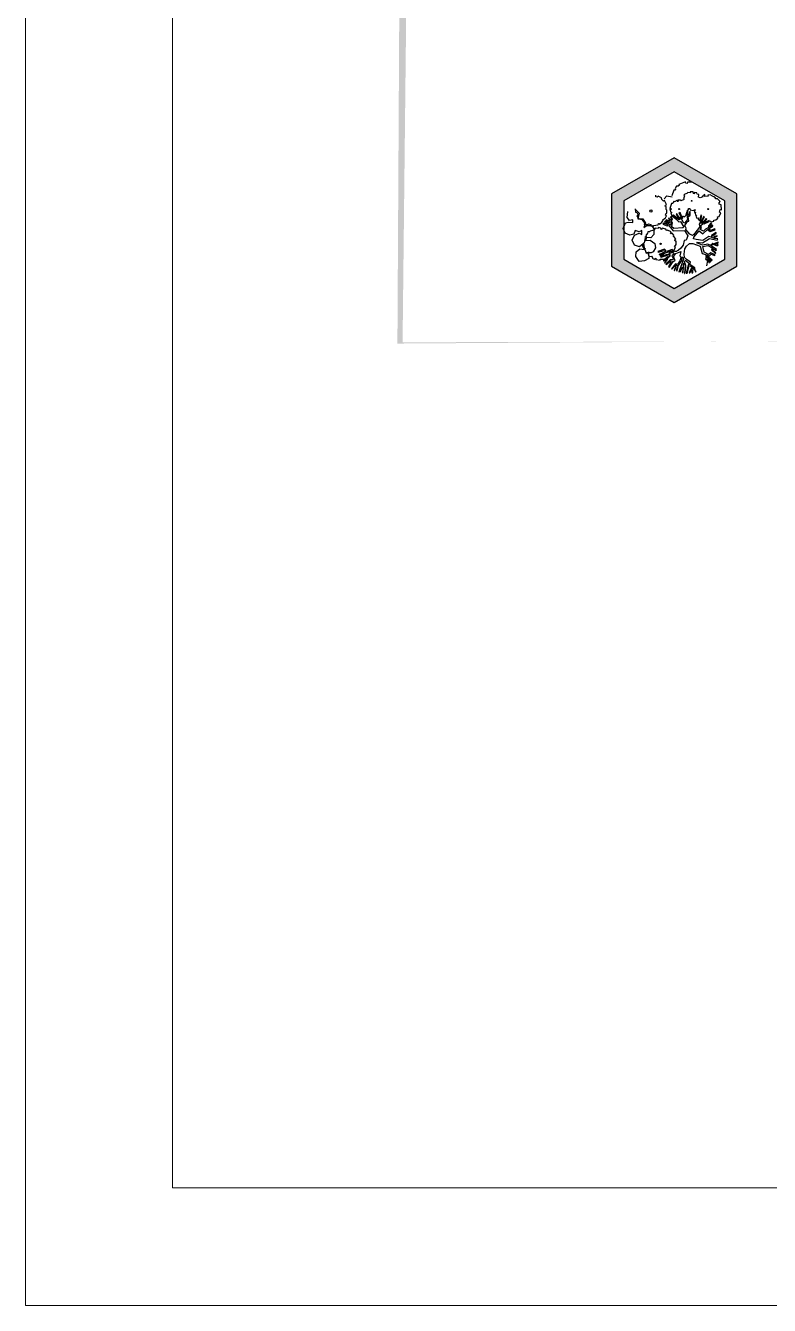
# Model space of a CAD drawing. Header units: millimetres. Extents: x 1351 to 1635, y 1399 to 1500.
# Drawn here: x 1551.17 to 1563.83, y 1440.64 to 1462.41 of the extents above; entities that cross this region are included whole.
import ezdxf

# ---------------------------------------------------------------- set-up
doc = ezdxf.new("R2010")
doc.units = ezdxf.units.MM
doc.layers.get('0').update_dxf_attribs({"color": 181})
doc.layers.add('margen', color=250, linetype='Continuous')

msp = doc.modelspace()

# ---------------------------------------------------------------- hatches: boundary and pattern name
at = {"true_color": 0x2776bb}
h = msp.add_hatch(color=152, dxfattribs=at)
h.dxf.hatch_style = 1
h.paths.add_polyline_path([(1557.684, 1489.955), (1615.659, 1489.745), (1615.88, 1457.376), (1557.499, 1457.002)])
h.paths.add_polyline_path([(1557.949, 1489.945), (1615.857, 1489.945), (1616.082, 1457.176), (1557.587, 1457.023)])
at = {"layer": 'margen'}
h = msp.add_hatch(color=256, dxfattribs=at)
h.dxf.hatch_style = 1
h.set_gradient(color1=(248, 153, 30), color2=(255, 255, 0))
h.paths.add_polyline_path([(1563.067, 1459.427), (1562.207, 1459.924), (1561.348, 1459.427), (1561.348, 1458.435), (1562.207, 1457.938), (1563.067, 1458.435)], flags=16)
h.paths.add_polyline_path([(1563.272, 1459.546), (1562.207, 1460.16), (1561.143, 1459.546), (1561.143, 1458.316), (1562.207, 1457.702), (1563.272, 1458.316)])

# ---------------------------------------------------------------- linework, layer by layer
at = {"color": 116, "linetype": 'ByBlock'}
for p, q in [((1562.397, 1459.753), (1562.289, 1459.709)), ((1562.289, 1459.709), (1562.296, 1459.693)), ((1562.403, 1459.727), (1562.397, 1459.753)), ((1562.426, 1459.726), (1562.403, 1459.727)), ((1562.431, 1459.749), (1562.426, 1459.726)), ((1562.514, 1459.745), (1562.431, 1459.749)), ((1561.893, 1459.499), (1561.893, 1459.528)), ((1561.919, 1459.492), (1561.893, 1459.499)), ((1561.933, 1459.506), (1561.919, 1459.492)), ((1561.99, 1459.479), (1561.933, 1459.506)), ((1562.039, 1459.465), (1562.08, 1459.515)), ((1562.08, 1459.515), (1562.172, 1459.496)), ((1562.202, 1459.611), (1562.165, 1459.513)), ((1562.218, 1459.609), (1562.202, 1459.611)), ((1562.232, 1459.629), (1562.218, 1459.609)), ((1562.246, 1459.677), (1562.225, 1459.638)), ((1562.225, 1459.638), (1562.232, 1459.629)), ((1562.274, 1459.676), (1562.246, 1459.677)), ((1562.296, 1459.693), (1562.274, 1459.676)), ((1562.385, 1459.514), (1562.365, 1459.463)), ((1562.39, 1459.54), (1562.372, 1459.525)), ((1562.372, 1459.525), (1562.385, 1459.514)), ((1562.423, 1459.555), (1562.39, 1459.54)), ((1562.44, 1459.573), (1562.423, 1459.555)), ((1562.478, 1459.567), (1562.44, 1459.573)), ((1562.477, 1459.582), (1562.478, 1459.567)), ((1562.533, 1459.58), (1562.477, 1459.582)), ((1562.537, 1459.552), (1562.533, 1459.58)), ((1562.551, 1459.549), (1562.537, 1459.552)), ((1562.55, 1459.571), (1562.551, 1459.549)), ((1562.592, 1459.568), (1562.55, 1459.571)), ((1562.599, 1459.545), (1562.592, 1459.568)), ((1562.626, 1459.536), (1562.599, 1459.545)), ((1562.623, 1459.492), (1562.626, 1459.536)), ((1562.652, 1459.479), (1562.623, 1459.492)), ((1562.695, 1459.496), (1562.652, 1459.479)), ((1562.73, 1459.536), (1562.689, 1459.517)), ((1562.689, 1459.517), (1562.695, 1459.496)), ((1562.729, 1459.504), (1562.73, 1459.536)), ((1562.783, 1459.507), (1562.729, 1459.504)), ((1562.817, 1459.529), (1562.782, 1459.527)), ((1562.782, 1459.527), (1562.783, 1459.507)), ((1562.858, 1459.508), (1562.817, 1459.529)), ((1562.882, 1459.496), (1562.858, 1459.508)), ((1562.912, 1459.481), (1562.882, 1459.496)), ((1561.544, 1459.295), (1561.549, 1459.238)), ((1561.55, 1459.279), (1561.61, 1459.218)), ((1561.996, 1459.453), (1561.99, 1459.479)), ((1562.027, 1459.426), (1561.996, 1459.453)), ((1562.045, 1459.436), (1562.027, 1459.426)), ((1562.076, 1459.365), (1562.045, 1459.436)), ((1562.055, 1459.338), (1562.057, 1459.355)), ((1562.072, 1459.329), (1562.055, 1459.338)), ((1562.057, 1459.355), (1562.076, 1459.365)), ((1562.07, 1459.279), (1562.072, 1459.329)), ((1562.082, 1459.272), (1562.07, 1459.279)), ((1562.081, 1459.221), (1562.082, 1459.272)), ((1562.16, 1459.382), (1562.136, 1459.301)), ((1562.136, 1459.301), (1562.153, 1459.302)), ((1562.136, 1459.285), (1562.148, 1459.236)), ((1562.157, 1459.284), (1562.136, 1459.285)), ((1562.153, 1459.302), (1562.157, 1459.284)), ((1562.182, 1459.384), (1562.16, 1459.382)), ((1562.202, 1459.421), (1562.182, 1459.384)), ((1562.214, 1459.41), (1562.202, 1459.421)), ((1562.266, 1459.441), (1562.214, 1459.41)), ((1562.271, 1459.413), (1562.266, 1459.441)), ((1562.277, 1459.438), (1562.271, 1459.413)), ((1562.315, 1459.439), (1562.277, 1459.438)), ((1562.324, 1459.428), (1562.315, 1459.439)), ((1562.33, 1459.436), (1562.324, 1459.428)), ((1562.365, 1459.446), (1562.33, 1459.436)), ((1562.365, 1459.463), (1562.378, 1459.456)), ((1562.378, 1459.456), (1562.365, 1459.446)), ((1562.426, 1459.273), (1562.448, 1459.277)), ((1562.447, 1459.243), (1562.426, 1459.273)), ((1562.448, 1459.277), (1562.453, 1459.296)), ((1562.453, 1459.296), (1562.472, 1459.301)), ((1562.472, 1459.301), (1562.48, 1459.275)), ((1562.48, 1459.275), (1562.532, 1459.265)), ((1562.532, 1459.265), (1562.551, 1459.275)), ((1562.551, 1459.275), (1562.57, 1459.274)), ((1562.57, 1459.274), (1562.551, 1459.267)), ((1562.912, 1459.463), (1562.912, 1459.481)), ((1562.942, 1459.465), (1562.912, 1459.463)), ((1562.987, 1459.417), (1562.942, 1459.465)), ((1562.972, 1459.397), (1562.987, 1459.417)), ((1562.975, 1459.374), (1562.972, 1459.397)), ((1563.005, 1459.359), (1562.975, 1459.374)), ((1562.98, 1459.237), (1562.991, 1459.281)), ((1562.991, 1459.281), (1563.01, 1459.278)), ((1563.01, 1459.278), (1563.005, 1459.359)), ((1561.338, 1458.957), (1561.378, 1459.056)), ((1561.378, 1459.056), (1561.422, 1459.068)), ((1561.406, 1459.148), (1561.417, 1459.247)), ((1561.446, 1459.095), (1561.406, 1459.148)), ((1561.422, 1459.068), (1561.502, 1459.059)), ((1561.506, 1459.108), (1561.446, 1459.095)), ((1561.502, 1459.059), (1561.506, 1459.108)), ((1561.549, 1459.238), (1561.574, 1459.232)), ((1561.592, 1459.193), (1561.572, 1459.17)), ((1561.572, 1459.17), (1561.608, 1459.123)), ((1561.574, 1459.232), (1561.592, 1459.193)), ((1561.61, 1459.218), (1561.588, 1459.123)), ((1561.588, 1459.123), (1561.673, 1459.124)), ((1561.608, 1459.123), (1561.657, 1459.111)), ((1561.657, 1459.111), (1561.702, 1459.055)), ((1561.673, 1459.124), (1561.718, 1459.051)), ((1561.718, 1459.051), (1561.693, 1458.975)), ((1561.702, 1459.055), (1561.698, 1459.027)), ((1561.958, 1459.034), (1561.998, 1459.064)), ((1561.998, 1459.064), (1562.02, 1459.097)), ((1562.014, 1459.106), (1562.04, 1459.131)), ((1562.02, 1459.097), (1562.014, 1459.106)), ((1562.04, 1459.131), (1562.056, 1459.126)), ((1562.055, 1459.086), (1562.041, 1459.067)), ((1562.041, 1459.067), (1562.099, 1459.023)), ((1562.145, 1459.009), (1562.055, 1459.086)), ((1562.056, 1459.126), (1562.074, 1459.175)), ((1562.062, 1459.187), (1562.07, 1459.217)), ((1562.074, 1459.175), (1562.062, 1459.187)), ((1562.077, 1459.105), (1562.068, 1459.094)), ((1562.068, 1459.094), (1562.14, 1459.053)), ((1562.07, 1459.217), (1562.081, 1459.221)), ((1562.14, 1459.076), (1562.077, 1459.105)), ((1562.119, 1459.138), (1562.11, 1459.129)), ((1562.11, 1459.129), (1562.14, 1459.076)), ((1562.143, 1459.1), (1562.119, 1459.138)), ((1562.14, 1459.053), (1562.151, 1459.063)), ((1562.159, 1459.114), (1562.143, 1459.1)), ((1562.156, 1459.164), (1562.145, 1459.157)), ((1562.145, 1459.157), (1562.159, 1459.114)), ((1562.161, 1459.05), (1562.145, 1459.009)), ((1562.148, 1459.236), (1562.16, 1459.238)), ((1562.151, 1459.063), (1562.161, 1459.05)), ((1562.162, 1459.225), (1562.153, 1459.215)), ((1562.153, 1459.215), (1562.175, 1459.173)), ((1562.176, 1459.111), (1562.156, 1459.164)), ((1562.156, 1459.09), (1562.176, 1459.111)), ((1562.18, 1459.055), (1562.156, 1459.09)), ((1562.16, 1459.238), (1562.162, 1459.225)), ((1562.167, 1458.988), (1562.18, 1459.055)), ((1562.196, 1459.187), (1562.175, 1459.173)), ((1562.175, 1459.173), (1562.189, 1459.178)), ((1562.175, 1459.173), (1562.236, 1459.125)), ((1562.189, 1459.178), (1562.2, 1459.165)), ((1562.288, 1459.105), (1562.196, 1459.187)), ((1562.2, 1459.165), (1562.263, 1459.124)), ((1562.236, 1459.125), (1562.286, 1459.07)), ((1562.254, 1459.206), (1562.242, 1459.2)), ((1562.242, 1459.2), (1562.276, 1459.14)), ((1562.286, 1459.151), (1562.254, 1459.206)), ((1562.263, 1459.124), (1562.28, 1459.15)), ((1562.276, 1459.14), (1562.311, 1459.127)), ((1562.28, 1459.15), (1562.287, 1459.139)), ((1562.309, 1459.229), (1562.285, 1459.216)), ((1562.285, 1459.216), (1562.312, 1459.177)), ((1562.319, 1459.141), (1562.286, 1459.151)), ((1562.286, 1459.07), (1562.312, 1459.08)), ((1562.287, 1459.139), (1562.356, 1459.136)), ((1562.306, 1459.109), (1562.288, 1459.105)), ((1562.311, 1459.127), (1562.306, 1459.109)), ((1562.345, 1459.142), (1562.309, 1459.229)), ((1562.312, 1459.177), (1562.319, 1459.141)), ((1562.312, 1459.08), (1562.371, 1458.982)), ((1562.336, 1459.11), (1562.345, 1459.142)), ((1562.374, 1459.047), (1562.336, 1459.11)), ((1562.348, 1459.169), (1562.361, 1459.169)), ((1562.356, 1459.136), (1562.348, 1459.169)), ((1562.361, 1459.169), (1562.384, 1459.158)), ((1562.388, 1459.054), (1562.374, 1459.047)), ((1562.384, 1459.158), (1562.413, 1459.183)), ((1562.434, 1459.109), (1562.388, 1459.054)), ((1562.389, 1459.01), (1562.433, 1459.078)), ((1562.413, 1459.183), (1562.416, 1459.222)), ((1562.44, 1459.242), (1562.414, 1459.238)), ((1562.414, 1459.238), (1562.434, 1459.109)), ((1562.416, 1459.222), (1562.447, 1459.243)), ((1562.433, 1459.078), (1562.458, 1459.083)), ((1562.447, 1459.182), (1562.44, 1459.242)), ((1562.445, 1459.156), (1562.481, 1459.185)), ((1562.458, 1459.083), (1562.445, 1459.156)), ((1562.463, 1459.198), (1562.447, 1459.182)), ((1562.469, 1459.244), (1562.463, 1459.198)), ((1562.481, 1459.245), (1562.469, 1459.244)), ((1562.481, 1459.185), (1562.481, 1459.245)), ((1562.551, 1459.267), (1562.553, 1459.232)), ((1562.553, 1459.232), (1562.572, 1459.235)), ((1562.572, 1459.235), (1562.563, 1459.222)), ((1562.563, 1459.222), (1562.569, 1459.187)), ((1562.569, 1459.187), (1562.587, 1459.186)), ((1562.587, 1459.186), (1562.577, 1459.166)), ((1562.577, 1459.166), (1562.592, 1459.135)), ((1562.592, 1459.135), (1562.62, 1459.142)), ((1562.62, 1459.142), (1562.618, 1459.117)), ((1562.618, 1459.117), (1562.654, 1459.087)), ((1562.652, 1459.062), (1562.635, 1459.034)), ((1562.66, 1459.184), (1562.641, 1459.109)), ((1562.641, 1459.109), (1562.652, 1459.062)), ((1562.654, 1459.087), (1562.671, 1459.102)), ((1562.675, 1459.178), (1562.66, 1459.184)), ((1562.66, 1459.116), (1562.675, 1459.178)), ((1562.666, 1459.082), (1562.66, 1459.116)), ((1562.709, 1459.161), (1562.666, 1459.082)), ((1562.666, 1459.043), (1562.679, 1459.077)), ((1562.695, 1459.062), (1562.666, 1459.043)), ((1562.671, 1459.102), (1562.689, 1459.076)), ((1562.679, 1459.077), (1562.722, 1459.159)), ((1562.689, 1459.076), (1562.721, 1459.07)), ((1562.752, 1459.13), (1562.695, 1459.062)), ((1562.706, 1459.057), (1562.763, 1459.119)), ((1562.726, 1459.053), (1562.706, 1459.057)), ((1562.722, 1459.159), (1562.709, 1459.161)), ((1562.718, 1459.037), (1562.805, 1459.08)), ((1562.721, 1459.07), (1562.742, 1459.1)), ((1562.802, 1459.094), (1562.726, 1459.053)), ((1562.742, 1459.1), (1562.747, 1459.074)), ((1562.747, 1459.074), (1562.789, 1459.07)), ((1562.763, 1459.119), (1562.752, 1459.13)), ((1562.789, 1459.091), (1562.824, 1459.086)), ((1562.789, 1459.07), (1562.789, 1459.091)), ((1562.832, 1459.052), (1562.791, 1459.002)), ((1562.805, 1459.08), (1562.802, 1459.094)), ((1562.824, 1459.086), (1562.834, 1459.071)), ((1562.846, 1459.043), (1562.832, 1459.052)), ((1562.834, 1459.071), (1562.884, 1459.081)), ((1562.884, 1459.098), (1562.917, 1459.108)), ((1562.884, 1459.081), (1562.884, 1459.098)), ((1562.917, 1459.108), (1562.947, 1459.134)), ((1562.943, 1459.156), (1562.974, 1459.162)), ((1562.947, 1459.134), (1562.943, 1459.156)), ((1562.974, 1459.162), (1563.002, 1459.224)), ((1563.002, 1459.224), (1562.98, 1459.237)), ((1561.371, 1458.879), (1561.338, 1458.957)), ((1561.451, 1458.847), (1561.371, 1458.879)), ((1561.52, 1458.865), (1561.451, 1458.847)), ((1561.495, 1458.761), (1561.534, 1458.844)), ((1561.545, 1458.927), (1561.52, 1458.865)), ((1561.534, 1458.844), (1561.612, 1458.877)), ((1561.613, 1458.901), (1561.545, 1458.927)), ((1561.612, 1458.877), (1561.659, 1458.857)), ((1561.656, 1458.922), (1561.613, 1458.901)), ((1561.659, 1458.857), (1561.656, 1458.922)), ((1561.693, 1458.975), (1561.743, 1459.007)), ((1561.698, 1459.027), (1561.759, 1459.024)), ((1561.754, 1458.88), (1561.727, 1458.837)), ((1561.727, 1458.837), (1561.733, 1458.825)), ((1561.743, 1459.007), (1561.819, 1459.009)), ((1561.761, 1458.903), (1561.754, 1458.88)), ((1561.759, 1459.024), (1561.77, 1459.039)), ((1561.795, 1458.902), (1561.761, 1458.903)), ((1561.77, 1459.039), (1561.81, 1459.028)), ((1561.799, 1458.915), (1561.795, 1458.902)), ((1561.84, 1458.925), (1561.799, 1458.915)), ((1561.862, 1458.856), (1561.809, 1458.802)), ((1561.81, 1459.028), (1561.811, 1459.004)), ((1561.811, 1459.004), (1561.86, 1459.001)), ((1561.819, 1459.009), (1561.86, 1458.953)), ((1561.861, 1458.931), (1561.84, 1458.925)), ((1561.855, 1459.012), (1561.936, 1459.023)), ((1561.86, 1459.001), (1561.855, 1459.012)), ((1561.86, 1458.953), (1561.862, 1458.856)), ((1561.885, 1458.964), (1561.861, 1458.931)), ((1561.936, 1458.961), (1561.885, 1458.964)), ((1561.936, 1459.023), (1561.94, 1459.046)), ((1561.939, 1458.977), (1561.936, 1458.961)), ((1561.98, 1458.967), (1561.939, 1458.977)), ((1561.94, 1459.046), (1561.949, 1459.045)), ((1561.949, 1459.045), (1561.958, 1459.034)), ((1561.983, 1458.942), (1561.98, 1458.967)), ((1561.997, 1458.946), (1561.983, 1458.942)), ((1562.004, 1458.965), (1561.997, 1458.946)), ((1562.066, 1458.947), (1562.004, 1458.965)), ((1562.023, 1459.049), (1562.014, 1459.03)), ((1562.014, 1459.03), (1562.087, 1459.003)), ((1562.099, 1459.023), (1562.023, 1459.049)), ((1562.07, 1458.928), (1562.066, 1458.947)), ((1562.086, 1458.925), (1562.07, 1458.928)), ((1562.093, 1458.933), (1562.086, 1458.925)), ((1562.087, 1459.003), (1562.116, 1459.009)), ((1562.154, 1458.903), (1562.093, 1458.933)), ((1562.116, 1459.009), (1562.191, 1458.917)), ((1562.146, 1458.877), (1562.154, 1458.903)), ((1562.155, 1458.866), (1562.146, 1458.877)), ((1562.171, 1458.88), (1562.155, 1458.866)), ((1562.203, 1458.959), (1562.167, 1458.988)), ((1562.199, 1458.847), (1562.171, 1458.88)), ((1562.191, 1458.917), (1562.384, 1458.926)), ((1562.196, 1458.827), (1562.199, 1458.847)), ((1562.353, 1458.971), (1562.203, 1458.959)), ((1562.371, 1458.982), (1562.353, 1458.971)), ((1562.384, 1458.926), (1562.441, 1458.832)), ((1562.413, 1458.967), (1562.389, 1459.01)), ((1562.405, 1458.941), (1562.413, 1458.967)), ((1562.474, 1458.864), (1562.405, 1458.941)), ((1562.519, 1458.842), (1562.474, 1458.864)), ((1562.538, 1458.852), (1562.519, 1458.842)), ((1562.622, 1458.96), (1562.538, 1458.852)), ((1562.541, 1458.81), (1562.632, 1458.919)), ((1562.643, 1458.974), (1562.622, 1458.96)), ((1562.632, 1458.919), (1562.696, 1458.868)), ((1562.635, 1459.034), (1562.643, 1458.974)), ((1562.651, 1458.941), (1562.672, 1458.969)), ((1562.705, 1458.913), (1562.651, 1458.941)), ((1562.661, 1459.011), (1562.7, 1459.046)), ((1562.672, 1458.969), (1562.661, 1459.011)), ((1562.696, 1458.868), (1562.773, 1458.939)), ((1562.7, 1459.046), (1562.718, 1459.037)), ((1562.742, 1458.948), (1562.705, 1458.913)), ((1562.783, 1458.969), (1562.742, 1458.948)), ((1562.773, 1458.939), (1562.82, 1458.908)), ((1562.791, 1459.002), (1562.783, 1458.969)), ((1562.789, 1458.954), (1562.867, 1458.997)), ((1562.823, 1458.924), (1562.789, 1458.954)), ((1562.86, 1459.014), (1562.803, 1458.983)), ((1562.803, 1458.983), (1562.812, 1459.002)), ((1562.812, 1459.002), (1562.846, 1459.043)), ((1562.82, 1458.908), (1562.906, 1458.936)), ((1562.9, 1458.954), (1562.823, 1458.924)), ((1562.841, 1458.837), (1562.834, 1458.809)), ((1562.921, 1458.889), (1562.841, 1458.837)), ((1562.848, 1458.826), (1562.921, 1458.877)), ((1562.867, 1458.997), (1562.86, 1459.014)), ((1562.938, 1458.834), (1562.885, 1458.82)), ((1562.906, 1458.936), (1562.9, 1458.954)), ((1562.921, 1458.877), (1562.921, 1458.889)), ((1562.939, 1458.827), (1562.938, 1458.834)), ((1561.532, 1458.678), (1561.495, 1458.761)), ((1561.616, 1458.649), (1561.532, 1458.678)), ((1561.679, 1458.7), (1561.616, 1458.649)), ((1561.674, 1458.655), (1561.679, 1458.7)), ((1561.7, 1458.603), (1561.674, 1458.655)), ((1561.696, 1458.716), (1561.685, 1458.711)), ((1561.685, 1458.711), (1561.697, 1458.628)), ((1561.716, 1458.798), (1561.696, 1458.716)), ((1561.697, 1458.628), (1561.714, 1458.621)), ((1561.733, 1458.825), (1561.71, 1458.814)), ((1561.71, 1458.814), (1561.716, 1458.798)), ((1561.714, 1458.621), (1561.71, 1458.605)), ((1561.739, 1458.808), (1561.721, 1458.753)), ((1561.721, 1458.753), (1561.799, 1458.762)), ((1561.809, 1458.802), (1561.739, 1458.808)), ((1561.799, 1458.762), (1561.88, 1458.701)), ((1561.887, 1458.628), (1561.847, 1458.561)), ((1561.88, 1458.701), (1561.887, 1458.628)), ((1562.189, 1458.561), (1562.229, 1458.637)), ((1562.235, 1458.781), (1562.196, 1458.827)), ((1562.214, 1458.644), (1562.243, 1458.686)), ((1562.229, 1458.637), (1562.214, 1458.644)), ((1562.219, 1458.762), (1562.235, 1458.781)), ((1562.222, 1458.745), (1562.219, 1458.762)), ((1562.24, 1458.745), (1562.222, 1458.745)), ((1562.243, 1458.686), (1562.24, 1458.745)), ((1562.323, 1458.624), (1562.277, 1458.582)), ((1562.361, 1458.673), (1562.323, 1458.624)), ((1562.378, 1458.756), (1562.361, 1458.673)), ((1562.386, 1458.754), (1562.378, 1458.756)), ((1562.413, 1458.759), (1562.386, 1458.754)), ((1562.388, 1458.612), (1562.414, 1458.658)), ((1562.441, 1458.832), (1562.413, 1458.759)), ((1562.414, 1458.658), (1562.468, 1458.703)), ((1562.468, 1458.703), (1562.526, 1458.702)), ((1562.526, 1458.702), (1562.588, 1458.682)), ((1562.536, 1458.784), (1562.541, 1458.81)), ((1562.582, 1458.77), (1562.536, 1458.784)), ((1562.697, 1458.753), (1562.582, 1458.77)), ((1562.588, 1458.682), (1562.65, 1458.66)), ((1562.59, 1458.726), (1562.687, 1458.714)), ((1562.605, 1458.711), (1562.59, 1458.726)), ((1562.69, 1458.675), (1562.605, 1458.711)), ((1562.65, 1458.66), (1562.683, 1458.536)), ((1562.687, 1458.714), (1562.806, 1458.791)), ((1562.778, 1458.693), (1562.69, 1458.675)), ((1562.794, 1458.82), (1562.697, 1458.753)), ((1562.697, 1458.65), (1562.782, 1458.667)), ((1562.716, 1458.554), (1562.697, 1458.65)), ((1562.825, 1458.67), (1562.778, 1458.693)), ((1562.782, 1458.667), (1562.853, 1458.628)), ((1562.834, 1458.809), (1562.794, 1458.82)), ((1562.806, 1458.791), (1562.941, 1458.762)), ((1562.866, 1458.704), (1562.825, 1458.67)), ((1562.836, 1458.663), (1562.865, 1458.69)), ((1562.929, 1458.601), (1562.836, 1458.663)), ((1562.853, 1458.628), (1562.84, 1458.596)), ((1562.85, 1458.804), (1562.848, 1458.826)), ((1562.877, 1458.794), (1562.85, 1458.804)), ((1562.859, 1458.597), (1562.863, 1458.617)), ((1562.863, 1458.617), (1562.921, 1458.582)), ((1562.865, 1458.69), (1562.927, 1458.67)), ((1562.88, 1458.698), (1562.866, 1458.704)), ((1562.885, 1458.82), (1562.877, 1458.794)), ((1562.954, 1458.727), (1562.88, 1458.698)), ((1562.887, 1458.791), (1562.891, 1458.808)), ((1562.948, 1458.781), (1562.887, 1458.791)), ((1562.891, 1458.808), (1562.939, 1458.827)), ((1562.897, 1458.693), (1562.951, 1458.71)), ((1562.93, 1458.688), (1562.897, 1458.693)), ((1562.927, 1458.67), (1562.951, 1458.672)), ((1562.955, 1458.684), (1562.93, 1458.688)), ((1562.941, 1458.762), (1562.948, 1458.781)), ((1562.951, 1458.71), (1562.954, 1458.727)), ((1562.951, 1458.672), (1562.955, 1458.684)), ((1561.553, 1458.48), (1561.559, 1458.56)), ((1561.613, 1458.398), (1561.553, 1458.48)), ((1561.559, 1458.56), (1561.625, 1458.611)), ((1561.703, 1458.409), (1561.613, 1458.398)), ((1561.625, 1458.611), (1561.7, 1458.603)), ((1561.774, 1458.449), (1561.703, 1458.409)), ((1561.71, 1458.605), (1561.732, 1458.538)), ((1561.732, 1458.538), (1561.758, 1458.543)), ((1561.814, 1458.543), (1561.742, 1458.547)), ((1561.758, 1458.543), (1561.769, 1458.499)), ((1561.769, 1458.56), (1561.774, 1458.449)), ((1561.769, 1458.499), (1561.783, 1458.482)), ((1561.783, 1458.482), (1561.82, 1458.489)), ((1561.847, 1458.561), (1561.814, 1458.543)), ((1561.82, 1458.489), (1561.837, 1458.467)), ((1561.837, 1458.467), (1561.832, 1458.454)), ((1561.832, 1458.454), (1561.866, 1458.435)), ((1561.866, 1458.435), (1561.895, 1458.456)), ((1561.895, 1458.456), (1561.895, 1458.429)), ((1561.895, 1458.429), (1561.968, 1458.419)), ((1562.043, 1458.606), (1561.93, 1458.567)), ((1561.93, 1458.567), (1561.934, 1458.558)), ((1561.934, 1458.558), (1562.038, 1458.584)), ((1562.052, 1458.56), (1561.95, 1458.515)), ((1561.95, 1458.515), (1561.954, 1458.509)), ((1561.954, 1458.509), (1562.014, 1458.532)), ((1561.968, 1458.419), (1561.97, 1458.435)), ((1562.018, 1458.529), (1561.969, 1458.491)), ((1561.969, 1458.491), (1561.976, 1458.487)), ((1561.97, 1458.435), (1562.024, 1458.439)), ((1561.976, 1458.487), (1562.024, 1458.519)), ((1562.088, 1458.518), (1561.977, 1458.478)), ((1561.977, 1458.478), (1561.987, 1458.469)), ((1561.987, 1458.469), (1562.094, 1458.506)), ((1562.014, 1458.532), (1562.018, 1458.529)), ((1562.105, 1458.484), (1562.019, 1458.414)), ((1562.019, 1458.414), (1562.03, 1458.41)), ((1562.024, 1458.519), (1562.03, 1458.534)), ((1562.024, 1458.439), (1562.049, 1458.44)), ((1562.03, 1458.534), (1562.17, 1458.582)), ((1562.03, 1458.41), (1562.078, 1458.444)), ((1562.038, 1458.584), (1562.052, 1458.56)), ((1562.079, 1458.569), (1562.043, 1458.606)), ((1562.08, 1458.433), (1562.044, 1458.377)), ((1562.049, 1458.44), (1562.137, 1458.489)), ((1562.05, 1458.374), (1562.094, 1458.429)), ((1562.138, 1458.427), (1562.063, 1458.355)), ((1562.073, 1458.347), (1562.152, 1458.411)), ((1562.078, 1458.444), (1562.08, 1458.433)), ((1562.174, 1458.6), (1562.079, 1458.569)), ((1562.119, 1458.511), (1562.088, 1458.518)), ((1562.092, 1458.451), (1562.135, 1458.488)), ((1562.094, 1458.429), (1562.092, 1458.451)), ((1562.094, 1458.506), (1562.105, 1458.484)), ((1562.121, 1458.561), (1562.119, 1458.511)), ((1562.177, 1458.565), (1562.121, 1458.561)), ((1562.133, 1458.544), (1562.189, 1458.561)), ((1562.137, 1458.489), (1562.133, 1458.544)), ((1562.135, 1458.488), (1562.14, 1458.543)), ((1562.16, 1458.424), (1562.138, 1458.427)), ((1562.14, 1458.543), (1562.188, 1458.55)), ((1562.145, 1458.332), (1562.188, 1458.399)), ((1562.152, 1458.411), (1562.147, 1458.371)), ((1562.182, 1458.427), (1562.16, 1458.424)), ((1562.17, 1458.582), (1562.177, 1458.565)), ((1562.208, 1458.528), (1562.17, 1458.491)), ((1562.17, 1458.491), (1562.188, 1458.446)), ((1562.193, 1458.579), (1562.174, 1458.6)), ((1562.188, 1458.446), (1562.182, 1458.427)), ((1562.188, 1458.55), (1562.203, 1458.54)), ((1562.188, 1458.399), (1562.217, 1458.415)), ((1562.219, 1458.57), (1562.193, 1458.579)), ((1562.202, 1458.487), (1562.237, 1458.531)), ((1562.205, 1458.45), (1562.202, 1458.487)), ((1562.203, 1458.54), (1562.208, 1458.528)), ((1562.222, 1458.427), (1562.205, 1458.45)), ((1562.217, 1458.415), (1562.222, 1458.427)), ((1562.246, 1458.57), (1562.219, 1458.57)), ((1562.237, 1458.531), (1562.32, 1458.565)), ((1562.258, 1458.58), (1562.246, 1458.57)), ((1562.277, 1458.582), (1562.258, 1458.58)), ((1562.303, 1458.407), (1562.262, 1458.345)), ((1562.366, 1458.431), (1562.287, 1458.224)), ((1562.318, 1458.479), (1562.303, 1458.407)), ((1562.32, 1458.565), (1562.306, 1458.491)), ((1562.306, 1458.491), (1562.318, 1458.479)), ((1562.312, 1458.38), (1562.345, 1458.419)), ((1562.337, 1458.427), (1562.343, 1458.471)), ((1562.345, 1458.419), (1562.337, 1458.427)), ((1562.343, 1458.471), (1562.354, 1458.473)), ((1562.354, 1458.473), (1562.366, 1458.431)), ((1562.377, 1458.524), (1562.388, 1458.612)), ((1562.383, 1458.465), (1562.377, 1458.524)), ((1562.381, 1458.389), (1562.395, 1458.415)), ((1562.413, 1458.439), (1562.383, 1458.465)), ((1562.395, 1458.415), (1562.407, 1458.413)), ((1562.407, 1458.413), (1562.448, 1458.372)), ((1562.486, 1458.385), (1562.413, 1458.439)), ((1562.683, 1458.536), (1562.746, 1458.517)), ((1562.792, 1458.516), (1562.716, 1458.554)), ((1562.758, 1458.471), (1562.741, 1458.441)), ((1562.741, 1458.441), (1562.772, 1458.417)), ((1562.746, 1458.517), (1562.746, 1458.48)), ((1562.746, 1458.48), (1562.843, 1458.408)), ((1562.772, 1458.417), (1562.757, 1458.326)), ((1562.762, 1458.496), (1562.766, 1458.508)), ((1562.854, 1458.422), (1562.762, 1458.496)), ((1562.762, 1458.425), (1562.772, 1458.438)), ((1562.766, 1458.508), (1562.804, 1458.49)), ((1562.772, 1458.438), (1562.828, 1458.391)), ((1562.772, 1458.417), (1562.809, 1458.367)), ((1562.831, 1458.545), (1562.792, 1458.516)), ((1562.804, 1458.49), (1562.835, 1458.522)), ((1562.902, 1458.511), (1562.831, 1458.545)), ((1562.835, 1458.522), (1562.894, 1458.498)), ((1562.84, 1458.596), (1562.908, 1458.536)), ((1562.843, 1458.408), (1562.854, 1458.422)), ((1562.915, 1458.547), (1562.859, 1458.597)), ((1562.894, 1458.498), (1562.902, 1458.511)), ((1562.908, 1458.536), (1562.915, 1458.547)), ((1562.921, 1458.582), (1562.929, 1458.601)), ((1562.044, 1458.377), (1562.05, 1458.374)), ((1562.063, 1458.355), (1562.073, 1458.347)), ((1562.147, 1458.371), (1562.109, 1458.313)), ((1562.109, 1458.313), (1562.125, 1458.303)), ((1562.125, 1458.303), (1562.145, 1458.332)), ((1562.232, 1458.357), (1562.164, 1458.275)), ((1562.164, 1458.275), (1562.174, 1458.273)), ((1562.174, 1458.273), (1562.218, 1458.322)), ((1562.229, 1458.307), (1562.205, 1458.247)), ((1562.205, 1458.247), (1562.212, 1458.242)), ((1562.212, 1458.242), (1562.241, 1458.304)), ((1562.218, 1458.322), (1562.229, 1458.307)), ((1562.227, 1458.333), (1562.237, 1458.345)), ((1562.241, 1458.304), (1562.227, 1458.333)), ((1562.262, 1458.345), (1562.232, 1458.357)), ((1562.237, 1458.345), (1562.261, 1458.331)), ((1562.262, 1458.303), (1562.242, 1458.243)), ((1562.242, 1458.243), (1562.256, 1458.238)), ((1562.256, 1458.238), (1562.282, 1458.332)), ((1562.261, 1458.331), (1562.262, 1458.303)), ((1562.282, 1458.332), (1562.312, 1458.38)), ((1562.287, 1458.224), (1562.316, 1458.228)), ((1562.316, 1458.228), (1562.351, 1458.304)), ((1562.36, 1458.269), (1562.342, 1458.211)), ((1562.342, 1458.211), (1562.361, 1458.209)), ((1562.351, 1458.304), (1562.36, 1458.269)), ((1562.361, 1458.209), (1562.366, 1458.347)), ((1562.366, 1458.347), (1562.374, 1458.371)), ((1562.374, 1458.371), (1562.393, 1458.335)), ((1562.405, 1458.329), (1562.381, 1458.389)), ((1562.393, 1458.335), (1562.384, 1458.196)), ((1562.384, 1458.196), (1562.39, 1458.194)), ((1562.39, 1458.194), (1562.402, 1458.243)), ((1562.402, 1458.243), (1562.405, 1458.329)), ((1562.445, 1458.338), (1562.413, 1458.201)), ((1562.413, 1458.201), (1562.426, 1458.201)), ((1562.426, 1458.201), (1562.462, 1458.329)), ((1562.452, 1458.343), (1562.445, 1458.338)), ((1562.448, 1458.372), (1562.455, 1458.351)), ((1562.455, 1458.351), (1562.452, 1458.343)), ((1562.462, 1458.329), (1562.503, 1458.309)), ((1562.496, 1458.276), (1562.464, 1458.203)), ((1562.464, 1458.203), (1562.473, 1458.202)), ((1562.473, 1458.202), (1562.504, 1458.255)), ((1562.475, 1458.344), (1562.486, 1458.385)), ((1562.525, 1458.314), (1562.475, 1458.344)), ((1562.512, 1458.273), (1562.496, 1458.276)), ((1562.503, 1458.309), (1562.518, 1458.298)), ((1562.504, 1458.255), (1562.51, 1458.253)), ((1562.51, 1458.253), (1562.506, 1458.204)), ((1562.506, 1458.204), (1562.527, 1458.207)), ((1562.518, 1458.298), (1562.512, 1458.273)), ((1562.556, 1458.29), (1562.525, 1458.314)), ((1562.527, 1458.207), (1562.529, 1458.29)), ((1562.529, 1458.29), (1562.543, 1458.282)), ((1562.543, 1458.282), (1562.569, 1458.224)), ((1562.562, 1458.246), (1562.556, 1458.29)), ((1562.58, 1458.225), (1562.562, 1458.246)), ((1562.569, 1458.224), (1562.58, 1458.225))]:
    msp.add_line(p, q, dxfattribs=at)
for centre, radius in [((1561.812, 1459.256), 0.0173), ((1562.291, 1459.288), 0.00867), ((1562.505, 1459.43), 0.00746), ((1562.786, 1459.289), 0.0091), ((1561.977, 1458.698), 0.0103)]:
    msp.add_circle(centre, radius, dxfattribs=at)
at = {"layer": 'margen', "lineweight": 0}
msp.add_lwpolyline([(1551.174, 1500.043), (1635.274, 1500.043), (1635.274, 1440.643), (1551.174, 1440.643), (1551.174, 1500.043)], dxfattribs=at)
msp.add_lwpolyline([(1553.674, 1498.043), (1633.274, 1498.043), (1633.274, 1442.643), (1553.674, 1442.643)], close=True, dxfattribs=at)
at = {"layer": 'margen'}
for points in [[(1563.272, 1459.546), (1562.207, 1460.16), (1561.143, 1459.546), (1561.143, 1458.316), (1562.207, 1457.702), (1563.272, 1458.316)], [(1563.067, 1459.427), (1562.207, 1459.924), (1561.348, 1459.427), (1561.348, 1458.435), (1562.207, 1457.938), (1563.067, 1458.435)]]:
    msp.add_lwpolyline(points, close=True, dxfattribs=at)

doc.saveas('drawing.dxf')
